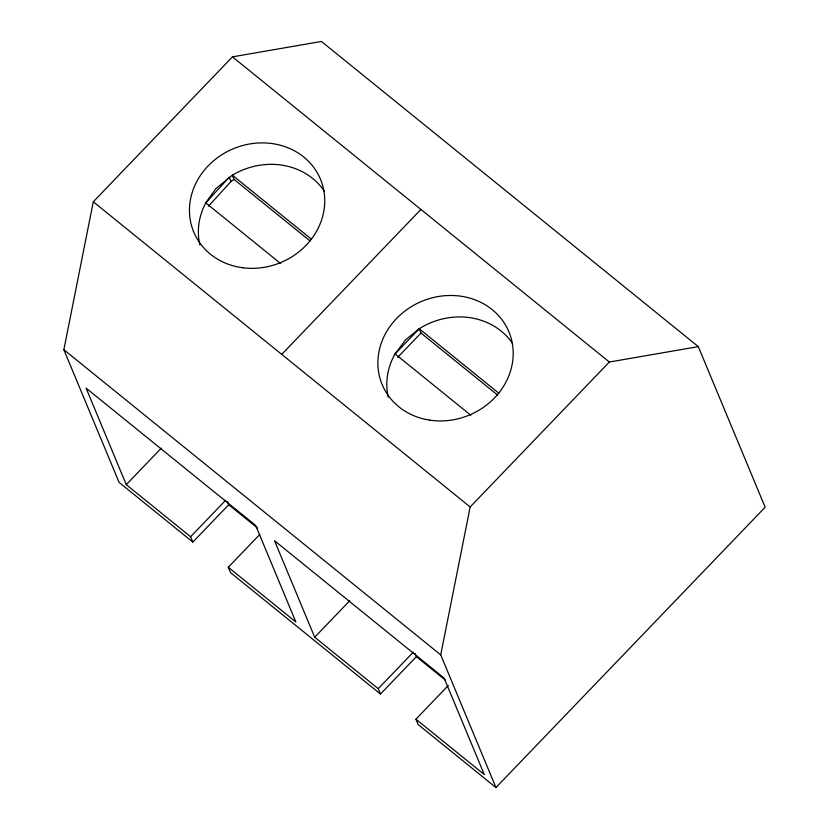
<?xml version="1.0" encoding="UTF-8"?>
<svg xmlns="http://www.w3.org/2000/svg" width="829" height="829" viewBox="0 0 829 829"><rect width="100%" height="100%" fill="white"/><g stroke="black" fill="none" stroke-linecap="round" stroke-linejoin="round"><path stroke-width="1.24" d="M227.395 501.504L228.731 504.726L192.836 542.104L119.075 482.374L63.854 349.714L93.294 201.789L232.472 56.859L321.424 41.45L698.298 346.626L765.146 507.224L495.949 787.55L418.158 724.556L415.93 719.199L448.313 685.469M495.949 787.55L440.727 654.889L470.157 506.965L609.336 362.035L698.298 346.626M208.411 206.234L230.99 181.489L234.161 179.478L310.087 240.959M192.836 542.104L190.608 536.736L126.267 484.644L161.282 448.178M281.725 354.377L420.904 209.447M190.608 536.736L225.623 500.27M512.208 342.988A68.641 61.647 -22.6 0 0 419.215 328.761L395.06 353.91A68.641 61.647 -22.6 0 0 388.231 397.122M397.733 357.268L420.997 333.051L419.215 328.761L405.464 339.983L395.06 353.91L470.779 415.225M415.028 653.449L416.365 656.661L380.47 694.039L230.524 572.621L228.296 567.254L259.809 534.436M380.47 694.039L378.242 688.681L314.699 637.232L349.724 600.766M378.242 688.681L413.256 652.216M232.472 56.859L609.336 362.035M311.3 239.104L232.369 175.188L215.768 188.743L205.758 202.898A68.641 61.647 -22.6 0 0 199.893 244.969M419.215 328.761L498.913 393.298M420.997 333.051L497.711 395.174M280.689 263.581L205.758 202.898L229.208 177.199L230.99 181.489M93.294 201.789L470.157 506.965M63.854 349.714L440.727 654.889M228.731 504.726L257.487 528.011M416.365 656.661L445.121 679.956M228.296 567.254L295.86 621.968L255.684 525.462L86.092 388.127L126.267 484.644M415.93 719.199L484.291 774.555L444.116 678.049L274.523 540.715L314.699 637.232M234.161 179.478L232.369 175.188A68.641 61.647 -22.6 0 1 324.212 191.043M242.99 267.788A68.641 61.647 -22.6 0 0 321.455 181.779A68.641 61.647 -22.6 0 0 206.846 167.292A68.641 61.647 -22.6 0 0 242.99 267.788M429.619 420.127A68.641 61.647 -22.6 0 0 510.436 335.963A68.641 61.647 -22.6 0 0 396.542 318.533A68.641 61.647 -22.6 0 0 429.619 420.127"/></g></svg>
